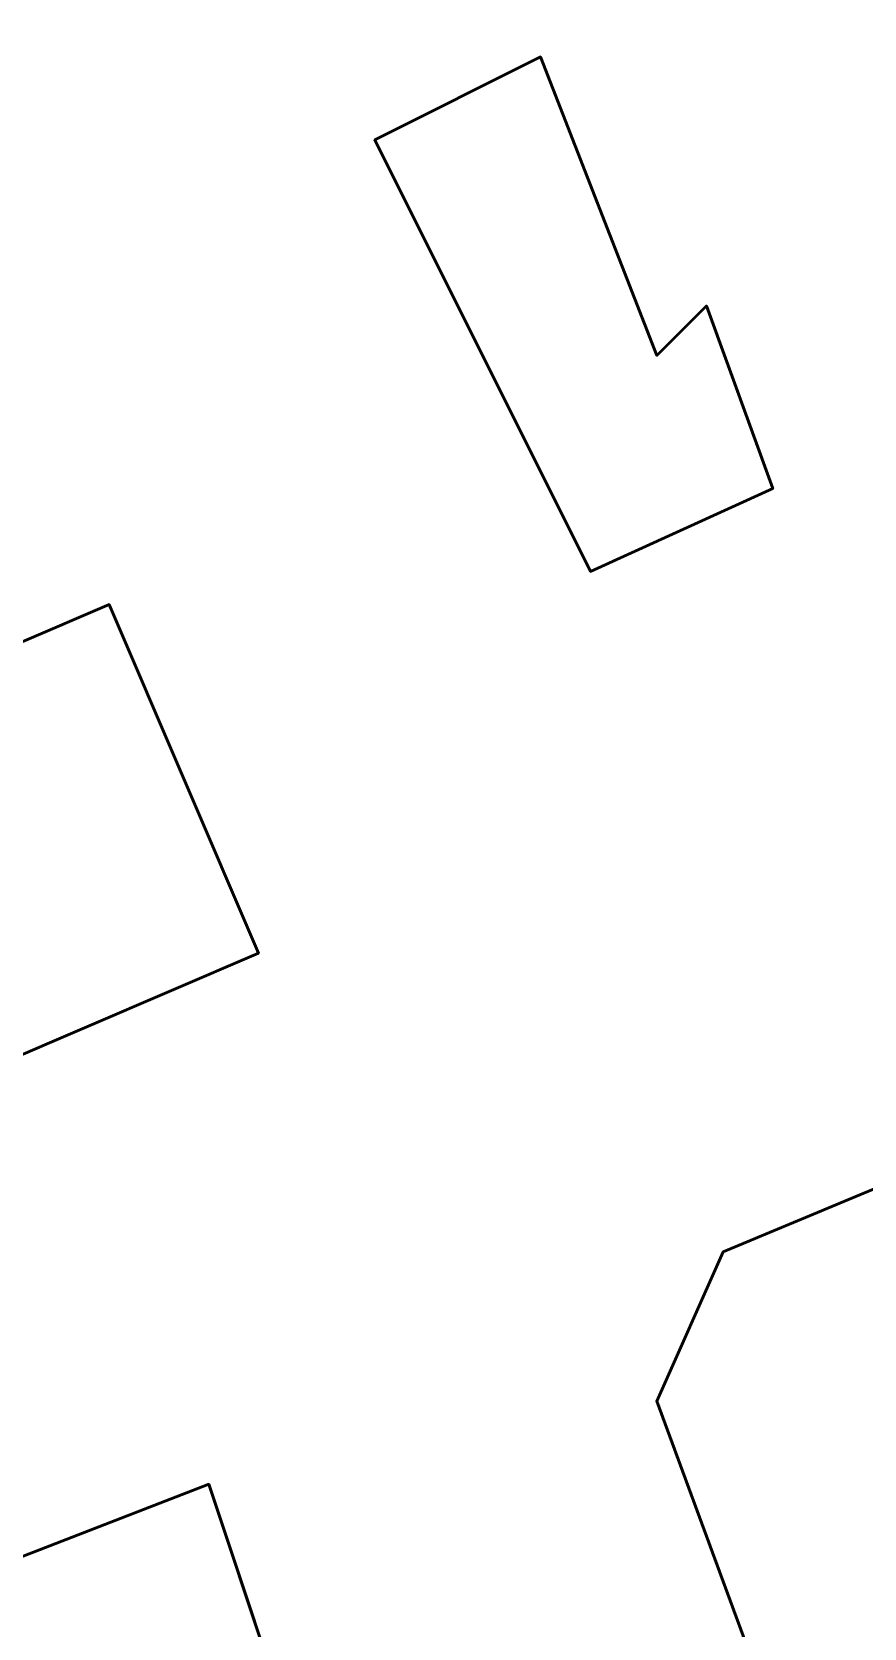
# Model space of a CAD drawing. Header units: metres. Extents: x -246 to 254, y -250 to 250.
# Drawn here: x -81.33 to -56.25, y 81.17 to 129.25 of the extents above; entities that cross this region are included whole.
import ezdxf

# ---------------------------------------------------------------- set-up
doc = ezdxf.new("R2010")
doc.units = ezdxf.units.M
doc.header["$LTSCALE"] = 5.08
doc.layers.add('一般', color=7, linetype='Continuous', lineweight=5)

# ---------------------------------------------------------------- blocks, each defined once
blk = doc.blocks.new('市街地地図 (3D)')
at = {"layer": '一般', "color": 31, "linetype": 'Continuous', "lineweight": 50}
for points, invisible_edges in [([(-83, 167, 5.4), (-80.5, 161.5, 5.4), (-75, 164, 5.4), (-77.5, 170, 5.4)], 8), ([(-83, 167), (-80.5, 161.5), (-75, 164), (-77.5, 170)], 8), ([(-97.5, 161.5, 5.4), (-89, 155, 5.4), (-92.5, 164, 5.4), (-97.5, 161.5, 5.4)], 9), ([(-97.5, 161.5), (-89, 155), (-92.5, 164), (-97.5, 161.5)], 9), ([(-97.5, 161.5, 5.4), (-91, 148.5, 5.4), (-89, 155, 5.4), (-97.5, 161.5, 5.4)], 14), ([(-97.5, 161.5), (-91, 148.5), (-89, 155), (-97.5, 161.5)], 14), ([(-85.5, 151, 5.4), (-87.5, 156.5, 5.4), (-89, 155, 5.4), (-85.5, 151, 5.4)], 12), ([(-85.5, 151), (-87.5, 156.5), (-89, 155), (-85.5, 151)], 12), ([(-91, 148.5, 5.4), (-85.5, 151, 5.4), (-89, 155, 5.4), (-91, 148.5, 5.4)], 14), ([(-91, 148.5), (-85.5, 151), (-89, 155), (-91, 148.5)], 14), ([(-116, 143, 5.7), (-111.5, 132.5, 5.7), (-101, 137, 5.7), (-105.5, 147.5, 5.7)], 8), ([(-116, 143), (-111.5, 132.5), (-101, 137), (-105.5, 147.5)], 8), ([(-81, 130.5, 6), (-87, 128, 6), (-89, 123.5, 6), (-81, 130.5, 6)], 12), ([(-89, 123.5, 6), (-75.5, 118, 6), (-81, 130.5, 6), (-89, 123.5, 6)], 13), ([(-81, 130.5), (-87, 128), (-89, 123.5), (-81, 130.5)], 12), ([(-89, 123.5), (-75.5, 118), (-81, 130.5), (-89, 123.5)], 13), ([(-89, 123.5, 6), (-85.5, 114, 6), (-75.5, 118, 6), (-89, 123.5, 6)], 12), ([(-89, 123.5), (-85.5, 114), (-75.5, 118), (-89, 123.5)], 12), ([(-118, 115, 14.5), (-111.5, 98, 14.5), (-97, 104.5, 14.5), (-102.5, 121, 14.5)], 8), ([(-118, 115), (-111.5, 98), (-97, 104.5), (-102.5, 121)], 8)]:
    blk.add_3dface(points, dxfattribs=dict(at, invisible_edges=invisible_edges))
for points in [[(-83, 167), (-83, 167, 5.4), (-80.5, 161.5, 5.4), (-80.5, 161.5)], [(-92.5, 164), (-92.5, 164, 5.4), (-97.5, 161.5, 5.4), (-97.5, 161.5)], [(-89, 155), (-89, 155, 5.4), (-92.5, 164, 5.4), (-92.5, 164)], [(-97.5, 161.5), (-97.5, 161.5, 5.4), (-91, 148.5, 5.4), (-91, 148.5)], [(-87.5, 156.5), (-87.5, 156.5, 5.4), (-89, 155, 5.4), (-89, 155)], [(-85.5, 151), (-85.5, 151, 5.4), (-87.5, 156.5, 5.4), (-87.5, 156.5)], [(-91, 148.5), (-91, 148.5, 5.4), (-85.5, 151, 5.4), (-85.5, 151)], [(-105.5, 147.5), (-105.5, 147.5, 5.7), (-116, 143, 5.7), (-116, 143)], [(-101, 137), (-101, 137, 5.7), (-105.5, 147.5, 5.7), (-105.5, 147.5)], [(-111.5, 132.5), (-111.5, 132.5, 5.7), (-101, 137, 5.7), (-101, 137)], [(-81, 130.5), (-81, 130.5, 6), (-87, 128, 6), (-87, 128)], [(-87, 128), (-87, 128, 6), (-89, 123.5, 6), (-89, 123.5)], [(-89, 123.5), (-89, 123.5, 6), (-85.5, 114, 6), (-85.5, 114)], [(-102.5, 121), (-102.5, 121, 14.5), (-118, 115, 14.5), (-118, 115)], [(-97, 104.5), (-97, 104.5, 14.5), (-102.5, 121, 14.5), (-102.5, 121)], [(-85.5, 114), (-85.5, 114, 6), (-75.5, 118, 6), (-75.5, 118)]]:
    blk.add_3dface(points, dxfattribs=at)
blk = doc.blocks.new('アーケイド (3D)')
at = {"layer": '一般', "color": 1}
blk.add_blockref('市街地地図 (3D)', (0, 0), dxfattribs=at)
blk = doc.blocks.new('敷地 (3D)')
at = {"layer": '一般', "color": 19, "linetype": 'Continuous', "lineweight": 50}
for points in [[(-272.5, 285.5, 0.1), (227.5, 285.5, 0.1), (227.5, -214.5, 0.1), (-272.5, -214.5, 0.1)], [(-272.5, 285.5), (227.5, 285.5), (227.5, -214.5), (-272.5, -214.5)]]:
    blk.add_3dface(points, dxfattribs=at)
blk = doc.blocks.new('高層建築・集合住宅 (3D)')
at = {"layer": '一般', "color": 7}
for name, p in [('敷地 (3D)', (0, 0)), ('アーケイド (3D)', (0, 0, 2.4)), ('市街地地図 (3D)', (0, 0))]:
    blk.add_blockref(name, p, dxfattribs=at)
at = {"layer": '一般', "color": 1}
for name, p in [('アーケイド (3D)', (0, 0, 2.4)), ('市街地地図 (3D)', (0, 0)), ('アーケイド (3D)', (0, 0, 2.4)), ('市街地地図 (3D)', (0, 0))]:
    blk.add_blockref(name, p, dxfattribs=at)
at = {"layer": '一般', "color": 31}
for name, p in [('アーケイド (3D)', (0, 0, 2.4)), ('市街地地図 (3D)', (0, 0))]:
    blk.add_blockref(name, p, dxfattribs=at)

msp = doc.modelspace()

# ---------------------------------------------------------------- block references
at = {"layer": '一般', "color": 7}
for name, p in [('高層建築・集合住宅 (3D)', (26.5, -35.5)), ('アーケイド (3D)', (26.5, -35.5, 2.4)), ('市街地地図 (3D)', (26.5, -35.5))]:
    msp.add_blockref(name, p, dxfattribs=at)

doc.saveas('drawing.dxf')
